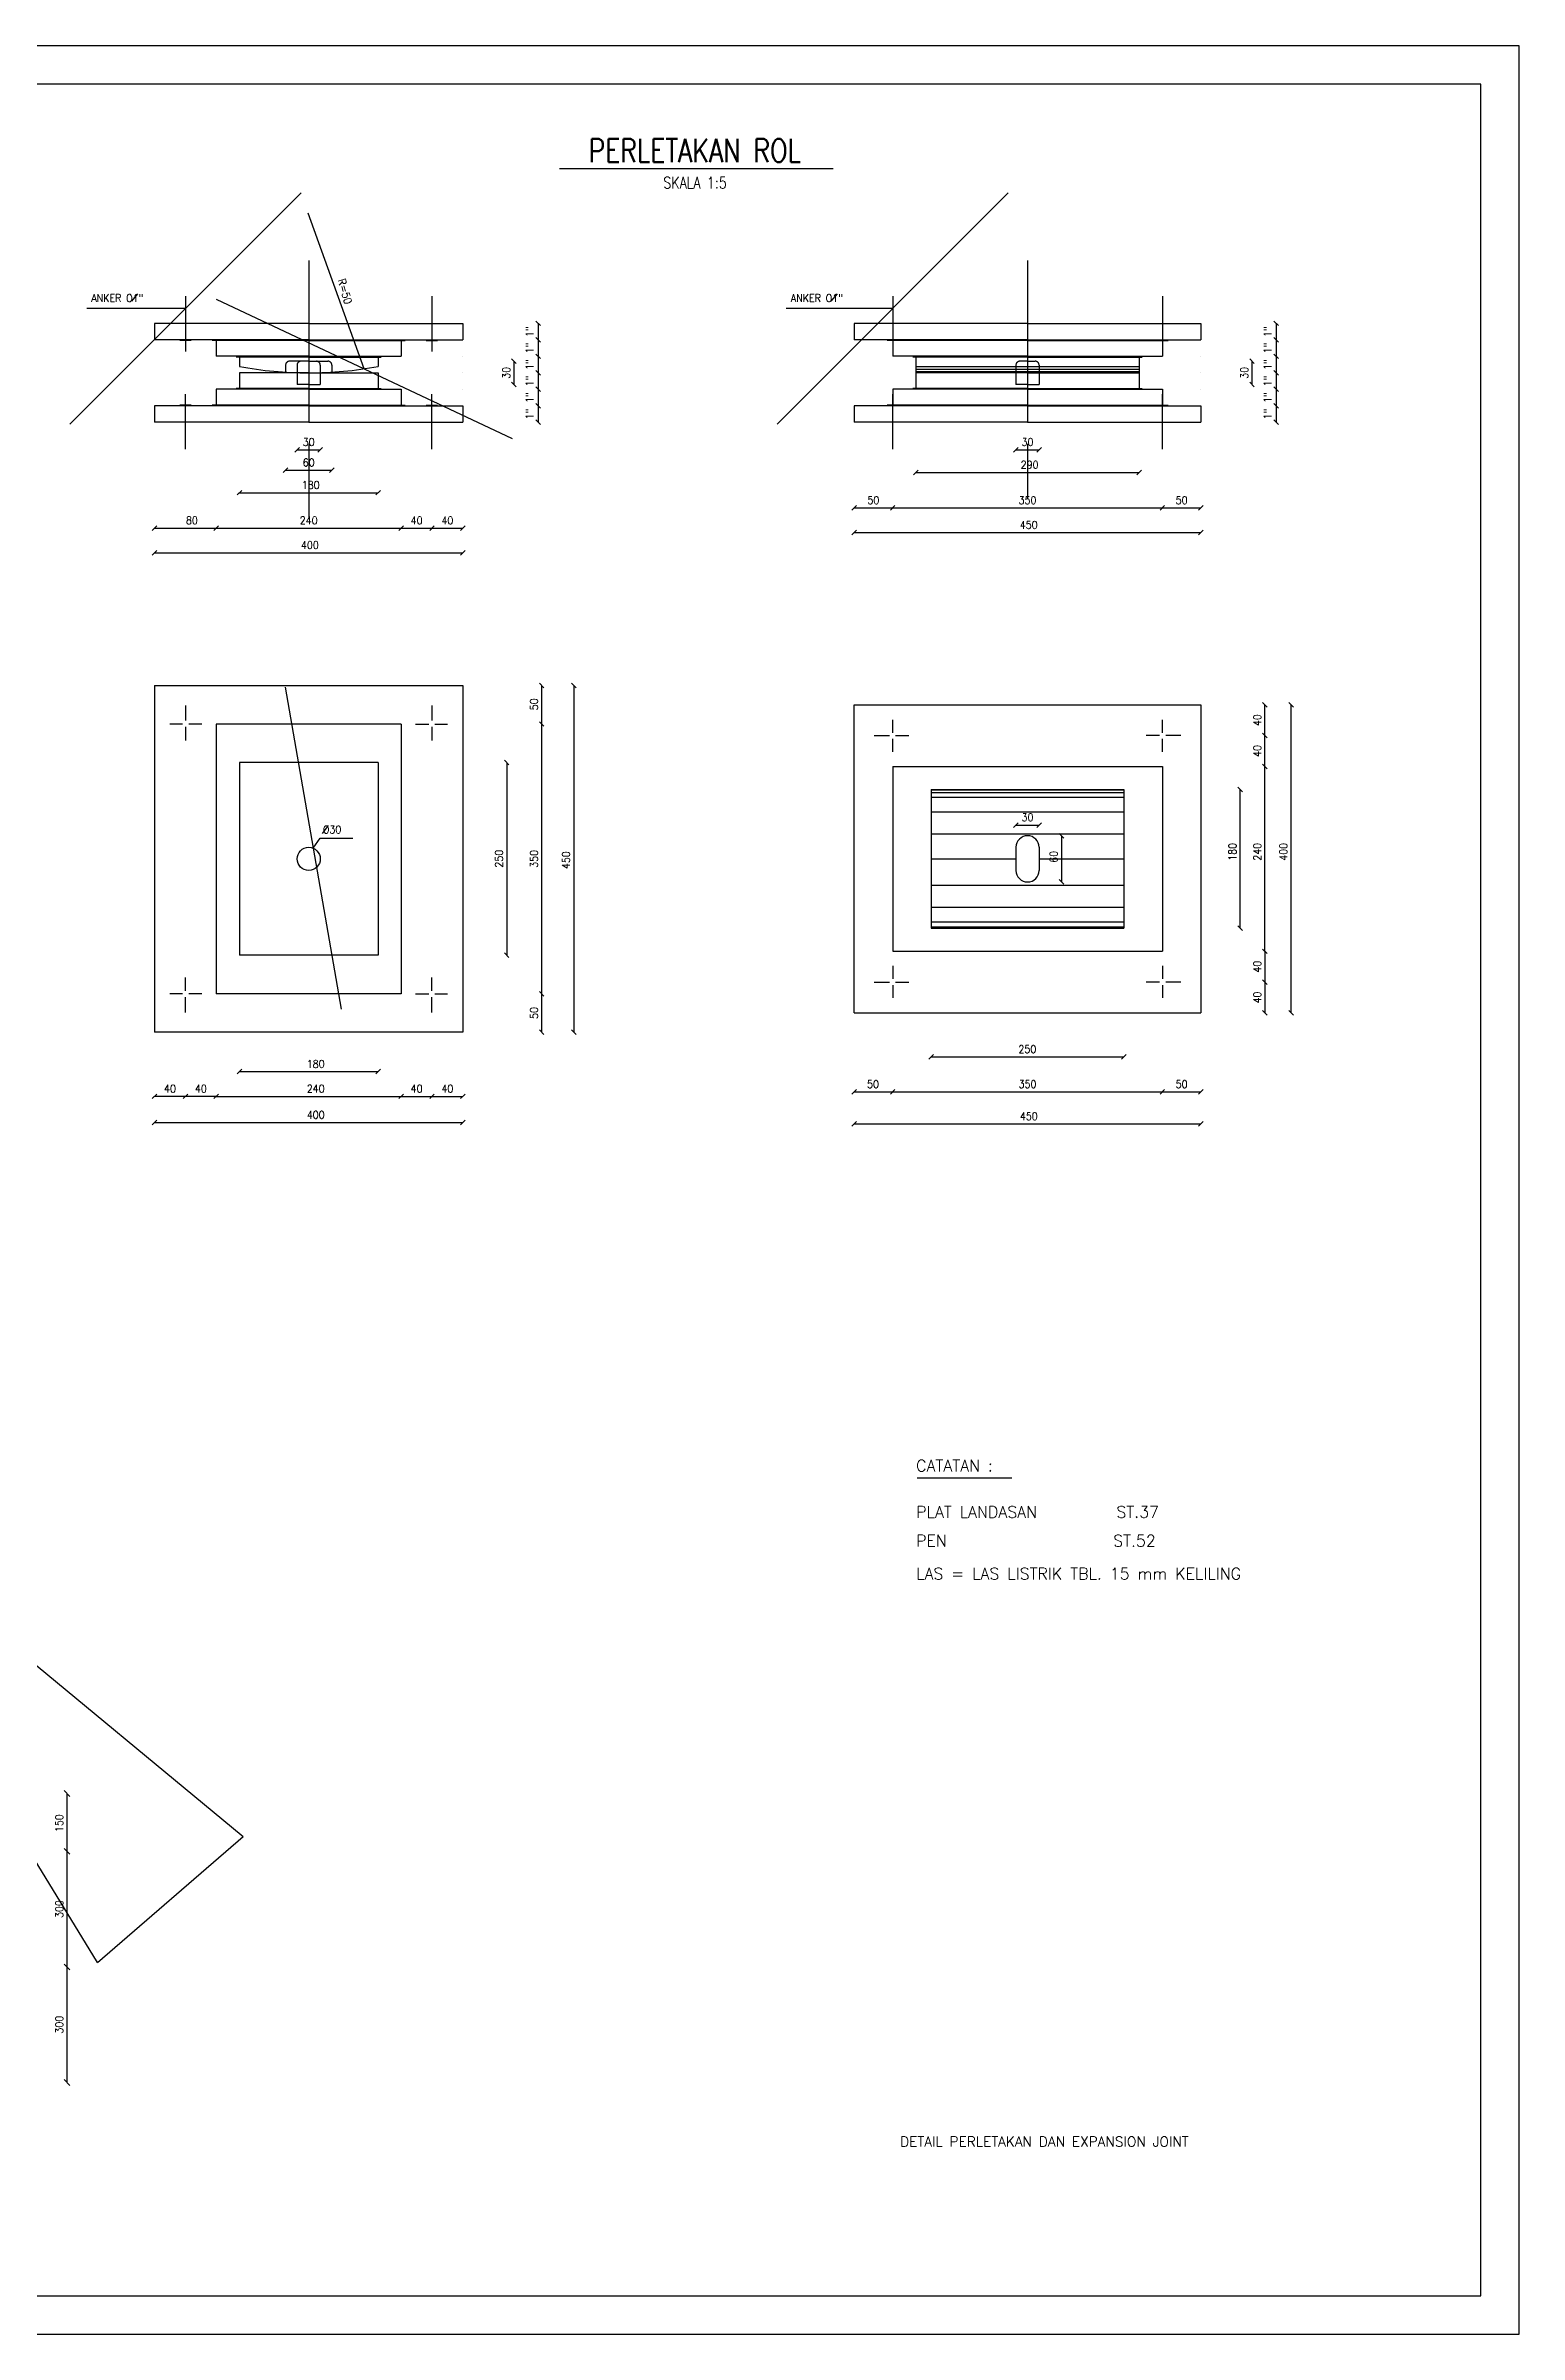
# Model space of a CAD drawing. Header units: metres. Extents: x 93.1 to 177.2, y 360.2 to 419.6.
# Drawn here: x 139 to 177.2, y 360.2 to 419.6 of the extents above; entities that cross this region are included whole.
import ezdxf
from ezdxf.enums import TextEntityAlignment as Align

# ---------------------------------------------------------------- set-up
doc = ezdxf.new("R2010")
doc.units = ezdxf.units.M
doc.header["$MEASUREMENT"] = 0
doc.header["$PDMODE"] = 33
doc.header["$PDSIZE"] = 0.0001
doc.linetypes.add('HIDDEN2', pattern=[4.7625, 3.175, -1.5875])
doc.layers.get('0').update_dxf_attribs({"linetype": 'CONTINUOUS'})
doc.layers.get('DEFPOINTS').update_dxf_attribs({"linetype": 'CONTINUOUS'})
for name, color, linetype in [('1', 1, 'CONTINUOUS'), ('2', 2, 'CONTINUOUS'), ('2000', 7, 'CONTINUOUS'), ('3', 3, 'CONTINUOUS'), ('4', 4, 'CONTINUOUS'), ('6', 6, 'CONTINUOUS'), ('7', 7, 'CONTINUOUS'), ('8', 8, 'CONTINUOUS'), ('9', 9, 'CONTINUOUS'), ('KOP', 7, 'CONTINUOUS')]:
    doc.layers.add(name, color=color, linetype=linetype)
doc.styles.get("Standard").update_dxf_attribs({"font": 'Simplex.shx', "width": 0.9})
doc.dimstyles.new('A', dxfattribs={"dimscale": 0, "dimtxt": 0.08, "dimasz": 0.06, "dimexe": 0.1, "dimexo": 0.1, "dimgap": 0.04, "dimtad": 1, "dimrnd": 0.0001, "dimzin": 0, "dimdsep": 46, "dimtxsty": 'Standard', "dimblk1": 'OBLIQUE', "dimblk2": 'OBLIQUE', "dimsah": 1, "dimcen": 0, "dimse1": 1, "dimse2": 1, "dimclrd": 256, "dimclre": 256, "dimclrt": 256, "dimaunit": 1, "dimadec": 0, "dimazin": 0, "dimtfac": 0.1, "dimtdec": 1, "dimtofl": 0, "dimtmove": 0, "dimatfit": 1, "dimldrblk": 'OBLIQUE', "dimfxl": 1, "dimtolj": 1, "dimtzin": 0, "dimarcsym": 0})
doc.dimstyles.new('B$7', dxfattribs={"dimscale": 0, "dimtxt": 20, "dimasz": 15, "dimexe": 0.1, "dimexo": 0.1, "dimgap": 10, "dimtad": 1, "dimdec": 0, "dimrnd": 0.0001, "dimzin": 0, "dimdsep": 46, "dimtxsty": 'Standard', "dimblk1": 'CLOSEDBLANK', "dimblk2": 'CLOSEDBLANK', "dimsah": 1, "dimcen": 0, "dimse1": 1, "dimse2": 1, "dimclrd": 256, "dimclre": 256, "dimclrt": 256, "dimaunit": 1, "dimadec": 0, "dimazin": 0, "dimtfac": 0.1, "dimtdec": 1, "dimtofl": 0, "dimtmove": 0, "dimatfit": 1, "dimldrblk": 'CLOSEDBLANK', "dimfxl": 1, "dimtolj": 1, "dimtzin": 0, "dimarcsym": 0})

# ---------------------------------------------------------------- blocks, each defined once
blk = doc.blocks.new('_OBLIQUE')
at = {"color": 0, "linetype": 'ByBlock'}
blk.add_line((-0.5, -0.5), (0.5, 0.5), dxfattribs=at)
blk = doc.blocks.new('_CLOSEDBLANK')
at = {"color": 0, "linetype": 'ByBlock'}
for p, q in [((-1, 0.1667), (0, 0)), ((-1, 0.1667), (-1, -0.1667)), ((0, 0), (-1, -0.1667))]:
    blk.add_line(p, q, dxfattribs=at)

msp = doc.modelspace()

# ---------------------------------------------------------------- hatches: boundary and pattern name
at = {"layer": '1'}
h = msp.add_hatch(dxfattribs=at)
h.set_pattern_fill('LINE', color=256, scale=0.02, style=0)
h.set_pattern_definition([(0, (-341.24589, -553.95912), (0, 0.0635), [])])
h.paths.add_polyline_path([(164.141, 411.08), (164.141, 411.244), (161.541, 411.244), (161.541, 411.08)])
h.paths.add_polyline_path([(167.341, 411.08), (167.341, 411.244), (164.741, 411.244), (164.741, 411.08)])
h.paths.add_polyline_path([(164.441, 411.08), (164.441, 411.244), (164.141, 411.244), (164.141, 411.08)])
h.paths.add_polyline_path([(164.741, 411.08), (164.741, 411.244), (164.441, 411.244), (164.441, 411.08)])

# ---------------------------------------------------------------- linework, layer by layer
for p, q in [((161.541, 411.244), (167.341, 411.244)), ((161.941, 400.255), (166.941, 400.255)), ((161.941, 400.19), (166.941, 400.19)), ((161.941, 400.065), (166.941, 400.065)), ((161.941, 399.684), (166.941, 399.684)), ((161.941, 399.112), (166.941, 399.112)), ((161.941, 398.464), (164.141, 398.464)), ((164.741, 398.464), (166.941, 398.464)), ((161.941, 397.779), (166.941, 397.779)), ((161.941, 397.207), (166.941, 397.207)), ((161.941, 396.826), (166.941, 396.826)), ((161.941, 396.701), (166.941, 396.701))]:
    msp.add_line(p, q, dxfattribs=at)
at = {"layer": '2', "linetype": 'HIDDEN2'}
for p, q in [((145.782, 413.996), (145.782, 407.282)), ((164.441, 413.996), (164.441, 407.807))]:
    msp.add_line(p, q, dxfattribs=at)
at = {"layer": '2'}
for p, q in [((141.188, 412.938), (141.349, 413.13)), ((159.348, 412.938), (159.508, 413.13)), ((146.139, 399.124), (146.297, 399.334))]:
    msp.add_line(p, q, dxfattribs=at)
at = {"layer": '2', "linetype": 'ByBlock'}
for p, q in [((151.735, 412.364), (151.735, 411.936)), ((170.894, 412.364), (170.894, 411.936)), ((151.735, 411.936), (151.735, 411.508)), ((170.894, 411.936), (170.894, 411.508)), ((151.109, 411.38), (151.109, 410.78)), ((151.735, 411.508), (151.735, 411.08)), ((151.735, 411.08), (151.735, 410.652)), ((170.268, 411.38), (170.268, 410.78)), ((170.894, 411.508), (170.894, 411.08)), ((170.894, 411.08), (170.894, 410.652)), ((151.735, 410.652), (151.735, 410.224)), ((170.894, 410.652), (170.894, 410.224)), ((151.735, 410.224), (151.735, 409.796)), ((170.894, 410.224), (170.894, 409.796)), ((145.482, 409.084), (146.082, 409.084)), ((164.141, 409.084), (164.741, 409.084)), ((145.182, 408.552), (146.382, 408.552)), ((161.541, 408.494), (167.341, 408.494)), ((143.982, 407.969), (147.582, 407.969)), ((159.941, 407.573), (160.941, 407.573)), ((160.941, 407.573), (167.941, 407.573)), ((167.941, 407.573), (168.941, 407.573)), ((141.782, 407.048), (143.382, 407.048)), ((143.382, 407.048), (148.182, 407.048)), ((148.182, 407.048), (148.982, 407.048)), ((148.982, 407.048), (149.782, 407.048)), ((159.941, 406.933), (168.941, 406.933)), ((141.782, 406.408), (149.782, 406.408)), ((151.829, 402.964), (151.829, 401.964)), ((152.661, 402.964), (152.661, 393.964)), ((170.605, 401.664), (170.605, 402.464)), ((171.285, 394.464), (171.285, 402.464)), ((151.829, 401.964), (151.829, 394.964)), ((170.605, 400.864), (170.605, 401.664)), ((150.921, 400.964), (150.921, 395.964)), ((170.605, 396.064), (170.605, 400.864)), ((169.962, 396.664), (169.962, 400.264)), ((164.141, 399.342), (164.741, 399.342)), ((165.322, 399.064), (165.322, 397.864)), ((170.605, 396.064), (170.605, 395.264)), ((170.605, 395.264), (170.605, 394.464)), ((151.829, 394.964), (151.829, 393.964)), ((161.941, 393.324), (166.941, 393.324)), ((143.982, 392.942), (147.582, 392.942)), ((142.582, 392.3), (141.782, 392.3)), ((143.382, 392.3), (142.582, 392.3)), ((143.382, 392.3), (148.182, 392.3)), ((148.182, 392.3), (148.982, 392.3)), ((148.982, 392.3), (149.782, 392.3)), ((159.941, 392.416), (160.941, 392.416)), ((160.941, 392.416), (167.941, 392.416)), ((167.941, 392.416), (168.941, 392.416)), ((141.782, 391.62), (149.782, 391.62)), ((159.941, 391.584), (168.941, 391.584)), ((139.505, 374.203), (139.505, 372.703)), ((139.505, 372.703), (139.505, 369.703)), ((139.505, 369.703), (139.505, 366.703))]:
    msp.add_line(p, q, dxfattribs=at)
at = {"layer": '2', "color": 0, "linetype": 'ByBlock'}
for p in [(149.782, 412.364), (168.941, 412.364), (149.782, 411.936), (149.782, 411.936), (151.735, 411.936), (168.941, 411.936), (168.941, 411.936), (170.894, 411.936), (145.182, 411.28), (145.782, 411.38), (146.382, 411.28), (149.782, 411.508), (149.782, 411.508), (149.782, 411.08), (149.782, 411.08), (151.735, 411.508), (151.735, 411.08), (164.441, 411.38), (168.941, 411.508), (168.941, 411.508), (168.941, 411.08), (168.941, 411.08), (170.894, 411.508), (170.894, 411.08), (143.982, 410.652), (145.482, 410.78), (145.782, 410.78), (146.082, 410.78), (147.582, 410.652), (149.782, 410.652), (149.782, 410.652), (151.109, 410.78), (151.735, 410.652), (161.541, 410.652), (164.141, 410.78), (164.441, 410.78), (164.741, 410.78), (167.341, 410.652), (168.941, 410.652), (168.941, 410.652), (170.268, 410.78), (170.894, 410.652), (149.782, 410.224), (149.782, 410.224), (151.735, 410.224), (168.941, 410.224), (168.941, 410.224), (170.894, 410.224), (141.782, 409.796), (141.782, 409.796), (143.382, 409.796), (143.382, 409.796), (148.182, 409.796), (148.182, 409.796), (149.782, 409.796), (149.782, 409.796), (149.782, 409.796), (151.735, 409.796), (159.941, 409.796), (159.941, 409.796), (160.941, 409.796), (160.941, 409.796), (167.941, 409.796), (168.941, 409.796), (168.941, 409.796), (168.941, 409.796), (170.894, 409.796), (146.082, 409.084), (148.982, 409.094), (148.982, 409.094), (164.741, 409.084), (167.941, 409.094), (146.382, 408.552), (167.341, 408.494), (147.582, 407.969), (160.941, 407.573), (167.941, 407.573), (168.941, 407.573), (143.382, 407.048), (148.182, 407.048), (148.982, 407.048), (149.782, 407.048), (168.941, 406.933), (149.782, 406.408), (149.782, 402.964), (149.782, 402.964), (168.941, 402.464), (168.941, 402.464), (170.605, 402.464), (171.285, 402.464), (149.388, 401.964), (149.388, 401.964), (151.829, 401.964), (167.518, 401.664), (167.518, 401.664), (170.605, 401.664), (147.582, 400.964), (167.941, 400.864), (167.941, 400.864), (170.605, 400.864), (166.941, 400.264), (169.962, 400.264), (164.741, 399.342), (164.141, 398.764), (164.441, 399.064), (164.741, 398.764), (164.441, 397.864), (165.322, 397.864), (161.941, 396.664), (166.941, 396.664), (166.941, 396.664), (143.982, 395.964), (147.582, 395.964), (147.582, 395.964), (150.921, 395.964), (167.941, 396.064), (167.941, 396.064), (167.941, 396.064), (167.941, 396.064), (148.982, 395.387), (148.982, 395.387), (168.028, 395.264), (168.028, 395.264), (170.605, 395.264), (142.582, 394.877), (142.582, 394.877), (143.382, 394.964), (143.382, 394.964), (148.182, 394.964), (148.182, 394.964), (148.182, 394.964), (148.182, 394.964), (151.829, 394.964), (159.941, 394.464), (159.941, 394.464), (160.941, 394.857), (160.941, 394.857), (168.941, 394.464), (168.941, 394.464), (168.941, 394.464), (168.941, 394.464), (170.605, 394.464), (141.782, 393.964), (141.782, 393.964), (149.782, 393.964), (149.782, 393.964), (149.782, 393.964), (149.782, 393.964), (151.829, 393.964), (152.661, 393.964), (166.941, 393.324), (147.582, 392.942), (141.782, 392.3), (142.582, 392.3), (148.182, 392.3), (148.982, 392.3), (149.782, 392.3), (160.941, 392.416), (167.941, 392.416), (168.941, 392.416), (149.782, 391.62), (168.941, 391.584), (139.505, 372.703), (139.505, 369.703), (139.505, 366.703)]:
    msp.add_point(p, dxfattribs=at)
at = {"layer": '2000', "color": 71}
msp.add_lwpolyline([(93.105, 360.169), (177.205, 360.169), (177.205, 419.569), (93.105, 419.569)], close=True, dxfattribs=at)
at = {"layer": '2000', "color": 76}
msp.add_lwpolyline([(98.105, 361.169), (176.205, 361.169), (176.205, 418.569), (98.105, 418.569)], close=True, dxfattribs=at)
at = {"layer": '3'}
for p, q in [((164.141, 398.764), (164.141, 398.164)), ((164.741, 398.764), (164.741, 398.164)), ((161.574, 382.394), (164.034, 382.394))]:
    msp.add_line(p, q, dxfattribs=at)
msp.add_circle((145.782, 398.464), 0.3, dxfattribs=at)
for centre, start, end in [((164.441, 398.764), 90, 180), ((164.441, 398.764), 0, 90), ((164.441, 398.164), 180, 270), ((164.441, 398.164), 270, 0)]:
    msp.add_arc(centre, 0.3, start, end, dxfattribs=at)
at = {"layer": '4'}
for p, q in [((141.782, 412.364), (141.782, 411.936)), ((145.782, 412.364), (141.782, 412.364)), ((145.782, 412.364), (145.782, 409.796)), ((145.782, 412.364), (149.782, 412.364)), ((149.782, 412.364), (149.782, 411.936)), ((164.441, 412.364), (159.941, 412.364)), ((159.941, 412.364), (159.941, 411.936)), ((164.441, 412.364), (168.941, 412.364)), ((164.441, 412.364), (164.441, 409.796)), ((168.941, 412.364), (168.941, 411.936)), ((145.782, 411.936), (141.782, 411.936)), ((143.382, 411.936), (143.382, 411.508)), ((145.782, 411.936), (149.782, 411.936)), ((148.182, 411.936), (148.182, 411.508)), ((164.441, 411.936), (159.941, 411.936)), ((160.941, 411.936), (160.941, 411.508)), ((164.441, 411.936), (168.941, 411.936)), ((167.941, 411.936), (167.941, 411.508)), ((145.782, 411.508), (143.382, 411.508)), ((143.982, 411.508), (143.982, 411.244)), ((145.782, 411.08), (143.982, 411.08)), ((143.982, 411.08), (143.982, 410.652)), ((145.782, 411.508), (148.182, 411.508)), ((145.782, 411.08), (147.582, 411.08)), ((147.582, 411.508), (147.582, 411.244)), ((147.582, 411.08), (147.582, 410.652)), ((164.441, 411.508), (160.941, 411.508)), ((161.541, 411.508), (161.541, 411.08)), ((161.541, 411.08), (161.541, 410.652)), ((164.441, 411.08), (161.541, 411.08)), ((164.441, 411.508), (167.941, 411.508)), ((164.441, 411.08), (167.341, 411.08)), ((167.341, 411.508), (167.341, 411.08)), ((167.341, 411.08), (167.341, 410.652)), ((145.782, 410.652), (143.382, 410.652)), ((143.382, 410.652), (143.382, 410.224)), ((145.782, 410.652), (148.182, 410.652)), ((148.182, 410.652), (148.182, 410.224)), ((160.941, 410.652), (160.941, 410.224)), ((164.441, 410.652), (160.941, 410.652)), ((164.441, 410.652), (167.941, 410.652)), ((167.941, 410.652), (167.941, 410.224)), ((145.782, 410.224), (141.782, 410.224)), ((141.782, 410.224), (141.782, 409.796)), ((145.782, 410.224), (149.782, 410.224)), ((149.782, 410.224), (149.782, 409.796)), ((159.941, 410.224), (159.941, 409.796)), ((164.441, 410.224), (159.941, 410.224)), ((164.441, 410.224), (168.941, 410.224)), ((168.941, 410.224), (168.941, 409.796)), ((145.782, 409.796), (141.782, 409.796)), ((145.782, 409.796), (149.782, 409.796)), ((164.441, 409.796), (159.941, 409.796)), ((164.441, 409.796), (168.941, 409.796)), ((141.782, 402.964), (141.782, 393.964)), ((141.782, 402.964), (149.782, 402.964)), ((149.782, 402.964), (149.782, 393.964)), ((159.941, 394.464), (159.941, 402.464)), ((159.941, 402.464), (168.941, 402.464)), ((168.941, 402.464), (168.941, 394.464)), ((159.941, 394.464), (168.941, 394.464)), ((149.782, 393.964), (141.782, 393.964))]:
    msp.add_line(p, q, dxfattribs=at)
at = {"layer": '4', "linetype": 'HIDDEN2'}
for p, q in [((145.182, 411.28), (145.182, 411.098)), ((145.782, 411.38), (145.282, 411.38)), ((145.482, 411.28), (145.482, 411.08)), ((145.482, 411.08), (145.482, 410.78)), ((145.782, 411.38), (146.282, 411.38)), ((146.082, 411.28), (146.082, 410.78)), ((146.382, 411.28), (146.382, 411.098)), ((164.141, 411.28), (164.141, 410.78)), ((164.441, 411.38), (164.241, 411.38)), ((164.441, 411.38), (164.641, 411.38)), ((164.741, 411.28), (164.741, 410.78)), ((145.782, 410.78), (145.482, 410.78)), ((145.782, 410.78), (146.082, 410.78)), ((164.441, 410.78), (164.141, 410.78)), ((164.441, 410.78), (164.741, 410.78))]:
    msp.add_line(p, q, dxfattribs=at)
at = {"layer": '4'}
for start, end in [(259.63024, 270), (270, 280.36976)]:
    msp.add_arc((145.782, 421.08), 10, start, end, dxfattribs=at)
at = {"layer": '4', "linetype": 'HIDDEN2'}
for centre, start, end in [((145.282, 411.28), 90, 180), ((145.582, 411.28), 90, 180), ((145.982, 411.28), 0, 90), ((146.282, 411.28), 0, 90), ((164.241, 411.28), 90, 180), ((164.641, 411.28), 0, 90)]:
    msp.add_arc(centre, 0.1, start, end, dxfattribs=at)
at = {"layer": '6'}
for p, q in [((159.394, 416.375), (152.296, 416.375)), ((143.382, 401.964), (143.382, 394.964)), ((148.182, 401.964), (143.382, 401.964)), ((148.182, 401.964), (148.182, 394.964)), ((143.982, 400.964), (143.982, 395.964)), ((147.582, 400.964), (143.982, 400.964)), ((147.582, 400.964), (147.582, 395.964)), ((160.941, 400.864), (160.941, 396.064)), ((160.941, 400.864), (167.941, 400.864)), ((167.941, 400.864), (167.941, 396.064)), ((161.941, 400.264), (161.941, 396.664)), ((161.941, 400.264), (166.941, 400.264)), ((166.941, 400.264), (166.941, 396.664)), ((161.941, 396.664), (166.941, 396.664)), ((147.582, 395.964), (143.982, 395.964)), ((160.941, 396.064), (167.941, 396.064)), ((148.182, 394.964), (143.382, 394.964))]:
    msp.add_line(p, q, dxfattribs=at)
at = {"layer": '7'}
for p, q in [((142.582, 402.447), (142.582, 402.051)), ((148.982, 402.447), (148.982, 402.051)), ((142.506, 401.964), (142.175, 401.964)), ((142.582, 401.89), (142.582, 401.54)), ((143.007, 401.964), (142.667, 401.964)), ((148.556, 401.964), (148.896, 401.964)), ((148.982, 401.89), (148.982, 401.54)), ((149.057, 401.964), (149.388, 401.964)), ((160.457, 401.664), (160.854, 401.664)), ((160.941, 401.739), (160.941, 402.071)), ((160.941, 401.238), (160.941, 401.579)), ((161.015, 401.664), (161.364, 401.664)), ((167.867, 401.664), (167.518, 401.664)), ((167.941, 401.739), (167.941, 402.071)), ((167.941, 401.238), (167.941, 401.579)), ((168.425, 401.664), (168.028, 401.664)), ((160.941, 395.689), (160.941, 395.349)), ((167.941, 395.689), (167.941, 395.349)), ((142.582, 395.038), (142.582, 395.387)), ((148.982, 395.038), (148.982, 395.387)), ((160.457, 395.264), (160.854, 395.264)), ((160.941, 395.188), (160.941, 394.857)), ((161.015, 395.264), (161.364, 395.264)), ((167.867, 395.264), (167.518, 395.264)), ((167.941, 395.188), (167.941, 394.857)), ((168.425, 395.264), (168.028, 395.264)), ((142.506, 394.964), (142.175, 394.964)), ((142.582, 394.48), (142.582, 394.877)), ((143.007, 394.964), (142.667, 394.964)), ((148.556, 394.964), (148.896, 394.964)), ((148.982, 394.48), (148.982, 394.877)), ((149.057, 394.964), (149.388, 394.964))]:
    msp.add_line(p, q, dxfattribs=at)
at = {"layer": '8'}
for p, q in [((145.782, 411.916), (143.273, 411.916)), ((145.782, 411.916), (148.29, 411.916)), ((164.441, 411.916), (160.833, 411.916)), ((164.441, 411.916), (168.05, 411.916)), ((145.782, 411.488), (143.901, 411.488)), ((145.782, 411.488), (147.662, 411.488)), ((164.441, 411.488), (161.461, 411.488)), ((164.441, 411.488), (167.421, 411.488)), ((145.782, 410.672), (143.901, 410.672)), ((145.782, 410.672), (147.662, 410.672)), ((164.441, 410.672), (161.461, 410.672)), ((164.441, 410.672), (167.421, 410.672)), ((145.782, 410.244), (143.273, 410.244)), ((145.782, 410.244), (148.29, 410.244)), ((164.441, 410.244), (160.833, 410.244)), ((164.441, 410.244), (168.05, 410.244))]:
    msp.add_line(p, q, dxfattribs=at)
at = {"layer": '9', "linetype": 'HIDDEN2'}
for p, q in [((142.582, 413.067), (142.582, 411.636)), ((148.982, 413.067), (148.982, 411.636)), ((160.941, 413.067), (160.941, 411.636)), ((167.941, 413.067), (167.941, 411.636)), ((142.582, 409.094), (142.582, 410.525)), ((148.982, 409.094), (148.982, 410.525)), ((160.941, 409.094), (160.941, 410.525)), ((167.941, 409.094), (167.941, 410.525))]:
    msp.add_line(p, q, dxfattribs=at)
at = {"layer": '9'}
for p, q in [((142.729, 411.92), (142.434, 411.92)), ((148.834, 411.92), (149.129, 411.92)), ((161.088, 411.92), (160.794, 411.92)), ((167.794, 411.92), (168.088, 411.92)), ((142.729, 410.241), (142.434, 410.241)), ((148.834, 410.241), (149.129, 410.241)), ((161.088, 410.241), (160.794, 410.241)), ((167.794, 410.241), (168.088, 410.241))]:
    msp.add_line(p, q, dxfattribs=at)
at = {"layer": 'DEFPOINTS', "color": 0, "linetype": 'ByBlock'}
for p in [(146.036, 411.084), (164.696, 411.084)]:
    msp.add_point(p, dxfattribs=at)

# ---------------------------------------------------------------- block references
at = {"layer": '2', "linetype": 'ByBlock'}
for p, xscale, yscale, zscale, rotation in [((151.735, 412.364), 0.12, 0.12, 0.12, 90), ((170.894, 412.364), 0.12, 0.12, 0.12, 90), ((151.735, 411.936), 0.12, 0.12, 0.12, 90), ((151.735, 411.936), 0.12, 0.12, 0.12, 270), ((170.894, 411.936), 0.12, 0.12, 0.12, 270), ((170.894, 411.936), 0.12, 0.12, 0.12, 90), ((151.109, 411.38), 0.12, 0.12, 0.12, 90), ((151.735, 411.508), 0.12, 0.12, 0.12, 90), ((151.735, 411.508), 0.12, 0.12, 0.12, 270), ((151.735, 411.08), 0.12, 0.12, 0.12, 90), ((151.735, 411.08), 0.12, 0.12, 0.12, 270), ((170.268, 411.38), 0.12, 0.12, 0.12, 90), ((170.894, 411.508), 0.12, 0.12, 0.12, 270), ((170.894, 411.508), 0.12, 0.12, 0.12, 90), ((170.894, 411.08), 0.12, 0.12, 0.12, 270), ((170.894, 411.08), 0.12, 0.12, 0.12, 90), ((151.109, 410.78), 0.12, 0.12, 0.12, 270), ((151.735, 410.652), 0.12, 0.12, 0.12, 90), ((151.735, 410.652), 0.12, 0.12, 0.12, 270), ((170.268, 410.78), 0.12, 0.12, 0.12, 270), ((170.894, 410.652), 0.12, 0.12, 0.12, 270), ((170.894, 410.652), 0.12, 0.12, 0.12, 90), ((151.735, 410.224), 0.12, 0.12, 0.12, 90), ((151.735, 410.224), 0.12, 0.12, 0.12, 270), ((170.894, 410.224), 0.12, 0.12, 0.12, 270), ((170.894, 410.224), 0.12, 0.12, 0.12, 90), ((151.735, 409.796), 0.12, 0.12, 0.12, 270), ((170.894, 409.796), 0.12, 0.12, 0.12, 270), ((145.482, 409.084), 0.12, 0.12, 0.12, 180), ((164.141, 409.084), 0.12, 0.12, 0.12, 180), ((145.182, 408.552), 0.12, 0.12, 0.12, 180), ((161.541, 408.494), 0.12, 0.12, 0.12, 180), ((143.982, 407.969), 0.12, 0.12, 0.12, 180), ((159.941, 407.573), 0.12, 0.12, 0.12, 180), ((160.941, 407.573), 0.12, 0.12, 0.12, 180), ((167.941, 407.573), 0.12, 0.12, 0.12, 180), ((141.782, 407.048), 0.12, 0.12, 0.12, 180), ((143.382, 407.048), 0.12, 0.12, 0.12, 180), ((148.182, 407.048), 0.12, 0.12, 0.12, 180), ((148.982, 407.048), 0.12, 0.12, 0.12, 180), ((159.941, 406.933), 0.12, 0.12, 0.12, 180), ((141.782, 406.408), 0.12, 0.12, 0.12, 180), ((151.829, 402.964), 0.12, 0.12, 0.12, 90), ((152.661, 402.964), 0.12, 0.12, 0.12, 90), ((170.605, 402.464), 0.12, 0.12, 0.12, 90), ((171.285, 402.464), 0.12, 0.12, 0.12, 90), ((151.829, 401.964), 0.12, 0.12, 0.12, 90), ((151.829, 401.964), 0.12, 0.12, 0.12, 270), ((170.605, 401.664), 0.12, 0.12, 0.12, 90), ((170.605, 401.664), 0.12, 0.12, 0.12, 270), ((150.921, 400.964), 0.12, 0.12, 0.12, 90), ((170.605, 400.864), 0.12, 0.12, 0.12, 90), ((170.605, 400.864), 0.12, 0.12, 0.12, 270), ((169.962, 400.264), 0.12, 0.12, 0.12, 90), ((164.141, 399.342), 0.12, 0.12, 0.12, 180), ((165.322, 399.064), 0.12, 0.12, 0.12, 90), ((165.322, 397.864), 0.12, 0.12, 0.12, 270), ((169.962, 396.664), 0.12, 0.12, 0.12, 270), ((150.921, 395.964), 0.12, 0.12, 0.12, 270), ((170.605, 396.064), 0.12, 0.12, 0.12, 270), ((170.605, 396.064), 0.12, 0.12, 0.12, 90), ((151.829, 394.964), 0.12, 0.12, 0.12, 90), ((151.829, 394.964), 0.12, 0.12, 0.12, 270), ((170.605, 395.264), 0.12, 0.12, 0.12, 270), ((170.605, 395.264), 0.12, 0.12, 0.12, 90), ((170.605, 394.464), 0.12, 0.12, 0.12, 270), ((171.285, 394.464), 0.12, 0.12, 0.12, 270), ((151.829, 393.964), 0.12, 0.12, 0.12, 270), ((152.661, 393.964), 0.12, 0.12, 0.12, 270), ((161.941, 393.324), 0.12, 0.12, 0.12, 180), ((143.982, 392.942), 0.12, 0.12, 0.12, 180), ((141.782, 392.3), 0.12, 0.12, 0.12, 180), ((142.582, 392.3), 0.12, 0.12, 0.12, 180), ((143.382, 392.3), 0.12, 0.12, 0.12, 180), ((148.182, 392.3), 0.12, 0.12, 0.12, 180), ((148.982, 392.3), 0.12, 0.12, 0.12, 180), ((159.941, 392.416), 0.12, 0.12, 0.12, 180), ((160.941, 392.416), 0.12, 0.12, 0.12, 180), ((167.941, 392.416), 0.12, 0.12, 0.12, 180), ((141.782, 391.62), 0.12, 0.12, 0.12, 180), ((159.941, 391.584), 0.12, 0.12, 0.12, 180), ((139.505, 374.203), 0.15, 0.15, 0.15, 90), ((139.505, 372.703), 0.15, 0.15, 0.15, 90), ((139.505, 372.703), 0.15, 0.15, 0.15, 270), ((139.505, 369.703), 0.15, 0.15, 0.15, 90), ((139.505, 369.703), 0.15, 0.15, 0.15, 270), ((139.505, 366.703), 0.15, 0.15, 0.15, 270)]:
    msp.add_blockref('_OBLIQUE', p, dxfattribs=dict(at, xscale=xscale, yscale=yscale, zscale=zscale, rotation=rotation))
at = {"layer": '2', "linetype": 'ByBlock', "xscale": 0.12, "yscale": 0.12, "zscale": 0.12}
for p in [(146.082, 409.084), (164.741, 409.084), (146.382, 408.552), (167.341, 408.494), (147.582, 407.969), (160.941, 407.573), (167.941, 407.573), (168.941, 407.573), (143.382, 407.048), (148.182, 407.048), (148.982, 407.048), (149.782, 407.048), (168.941, 406.933), (149.782, 406.408), (164.741, 399.342), (166.941, 393.324), (147.582, 392.942), (142.582, 392.3), (143.382, 392.3), (148.182, 392.3), (148.982, 392.3), (149.782, 392.3), (160.941, 392.416), (167.941, 392.416), (168.941, 392.416), (149.782, 391.62), (168.941, 391.584)]:
    msp.add_blockref('_OBLIQUE', p, dxfattribs=at)

# ---------------------------------------------------------------- texts
at = {"layer": '2', "width": 0.9}
for s, p in [('ANKER O1"', (140.14, 412.919)), ('ANKER O1"', (158.299, 412.919)), ('O30', (146.151, 399.125))]:
    msp.add_text(s, height=0.2, dxfattribs=at).set_placement(p)
at = {"layer": '2', "linetype": 'ByBlock', "char_height": 0.2, "attachment_point": 5}
for s, insert, rotation in [('R=50', (146.722, 413.195), 285.79901), ('\\A1;1"', (151.516, 412.15), 90), ('\\A1;1"', (170.675, 412.15), 90), ('\\A1;1"', (151.516, 411.722), 90), ('\\A1;1"', (170.675, 411.722), 90), ('\\A1;30', (150.909, 411.08), 90), ('\\A1;1"', (151.516, 411.294), 90), ('\\A1;30', (170.068, 411.08), 90), ('\\A1;1"', (170.675, 411.294), 90), ('\\A1;1"', (151.516, 410.866), 90), ('\\A1;1"', (151.516, 410.438), 90), ('\\A1;1"', (170.675, 410.866), 90), ('\\A1;1"', (170.675, 410.438), 90), ('\\A1;1"', (151.516, 410.01), 90), ('\\A1;1"', (170.675, 410.01), 90), ('\\A1;50', (151.629, 402.474), 90), ('\\A1;40', (170.405, 402.064), 90), ('\\A1;40', (170.405, 401.264), 90), ('\\A1;250', (150.721, 398.468), 90), ('\\A1;350', (151.629, 398.464), 90), ('\\A1;450', (152.461, 398.43), 90), ('\\A1;60', (165.122, 398.517), 90), ('\\A1;180', (169.762, 398.646), 90), ('\\A1;240', (170.405, 398.646), 90), ('\\A1;400', (171.085, 398.646), 90), ('\\A1;40', (170.405, 395.664), 90), ('\\A1;50', (151.629, 394.464), 90), ('\\A1;40', (170.405, 394.864), 90), ('\\A1;150', (139.305, 373.434), 90), ('\\A1;300', (139.305, 371.203), 90), ('\\A1;300', (139.305, 368.203), 90)]:
    msp.add_mtext(s, dxfattribs=dict(at, insert=insert, rotation=rotation))
for s, insert in [('\\A1;30', (145.782, 409.284)), ('\\A1;30', (164.441, 409.284)), ('\\A1;60', (145.782, 408.752)), ('\\A1;290', (164.495, 408.694)), ('\\A1;180', (145.836, 408.169)), ('\\A1;50', (160.441, 407.773)), ('\\A1;350', (164.441, 407.773)), ('\\A1;50', (168.441, 407.773)), ('\\A1;80', (142.749, 407.248)), ('\\A1;240', (145.782, 407.248)), ('\\A1;40', (148.582, 407.248)), ('\\A1;40', (149.382, 407.248)), ('\\A1;450', (164.472, 407.133)), ('\\A1;400', (145.812, 406.608)), ('\\A1;30', (164.441, 399.542)), ('\\A1;180', (145.964, 393.142)), ('\\A1;250', (164.437, 393.524)), ('\\A1;50', (160.431, 392.616)), ('\\A1;350', (164.441, 392.616)), ('\\A1;50', (168.441, 392.616)), ('\\A1;40', (142.182, 392.5)), ('\\A1;40', (142.982, 392.5)), ('\\A1;240', (145.964, 392.5)), ('\\A1;40', (148.582, 392.5)), ('\\A1;40', (149.382, 392.5)), ('\\A1;400', (145.964, 391.82)), ('\\A1;450', (164.475, 391.784))]:
    msp.add_mtext(s, dxfattribs=dict(at, insert=insert))
at = {"layer": '3', "width": 0.8}
msp.add_text('SKALA 1:5', height=0.3, dxfattribs=at).set_placement((155.811, 415.864), align=Align.CENTER)
at = {"layer": '3'}
for s, p in [('CATATAN :', (161.55, 382.564)), ('PLAT LANDASAN        ST.37', (161.55, 381.362)), ('PEN                   ST.52', (161.55, 380.614)), ('LAS = LAS LISTRIK TBL. 15 mm KELILING', (161.55, 379.76))]:
    msp.add_text(s, height=0.3, dxfattribs=at).set_placement(p)
at = {"layer": '6', "width": 0.8}
msp.add_text('PERLETAKAN ROL', height=0.6, dxfattribs=at).set_placement((155.804, 416.55), align=Align.CENTER)
at = {"layer": 'KOP', "color": 74}
msp.add_text('DETAIL PERLETAKAN DAN EXPANSION JOINT', height=0.26, dxfattribs=at).set_placement((161.137, 365.039))

# ---------------------------------------------------------------- leaders
at = {"layer": '2'}
for points, dimstyle, override in [([(142.582, 412.751), (140.02, 412.751)], 'A', {"dimscale": 1, "dimtxt": 10, "dimasz": 6, "dimgap": 5, "dimdec": 0}), ([(147.221, 411.185), (145.768, 415.222)], 'A', {"dimscale": 1, "dimtxt": 10, "dimasz": 6, "dimgap": 5, "dimdec": 0}), ([(160.941, 412.751), (158.179, 412.751)], 'A', {"dimscale": 1, "dimtxt": 10, "dimasz": 6, "dimgap": 5, "dimdec": 0}), ([(145.897, 398.741), (146.081, 399.002), (146.924, 399.002)], 'A', {"dimscale": 1, "dimtxt": 10, "dimasz": 6, "dimgap": 5, "dimdec": 0}), ([(132.363, 382.784), (133.787, 381.142), (136.195, 381.142)], 'B$7', {"dimscale": 1})]:
    msp.add_leader(points, dimstyle=dimstyle, override=override, dxfattribs=at)

doc.saveas('drawing.dxf')
